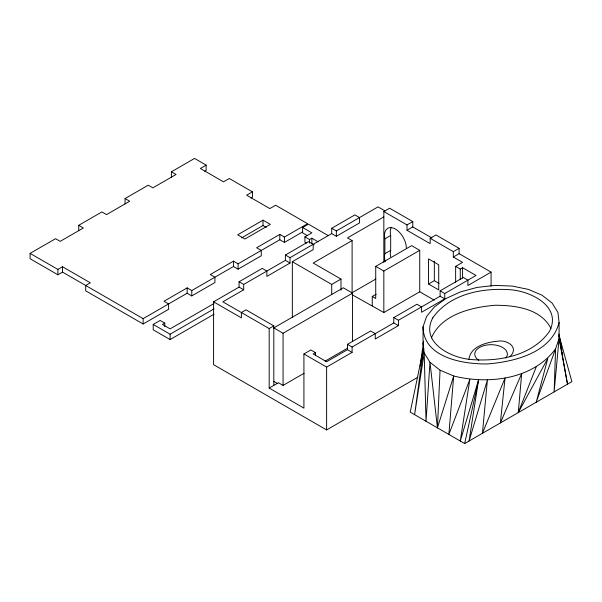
<?xml version="1.0" encoding="UTF-8"?>
<svg xmlns="http://www.w3.org/2000/svg" width="602" height="602" viewBox="0 0 602 602"><rect width="100%" height="100%" fill="white"/><g stroke="black" fill="none" stroke-linecap="round" stroke-linejoin="round"><path stroke-width="0.9" d="M440.054 370.177L453.69 375.987L448.859 434.441L469.869 379.328L460.274 441.033L478.628 379.659L469.056 441.025L487.394 379.99L482.435 433.297L505.055 377.988L500.36 422.95L521.701 373.488L518.277 412.603L547.812 358.408L536.201 402.256L555.601 348.806C533.131 379.463 488.32 384.723 453.69 375.987L437.443 427.849L440.054 370.177L429.978 362.299L424.199 352.96L423.048 342.847L423.048 326.796L426.525 316.599L434.313 306.99L445.864 298.584L460.425 291.91L477.07 287.417L494.731 285.408L512.257 286.07L528.436 289.411L542.071 295.228L552.147 303.099L557.926 312.438L559.077 322.559L559.077 338.602L554.118 391.91L555.601 348.806L559.077 338.602L567.505 384.181L558.995 336.307M420.121 366.024L423.627 341.146M558.995 335.329L571.9 381.645L464.661 443.561L410.225 412.137L423.627 347.903L414.605 414.665L424.199 352.96L426.028 421.257L429.978 362.299L437.443 427.849M421.882 359.876L423.627 347.903M464.661 443.561L478.628 379.659M431.363 338.038C441.364 314.304 471.885 307.17 495.16 305.267C515.289 305.222 540.799 308.615 550.981 328.504M559.077 322.559C551.244 352.802 514.567 361.757 487.394 363.947C463.344 364.278 423.372 357.821 423.048 326.796M518.277 412.603L536.262 366.821M509.984 356.58C519.639 347.354 506.846 339.355 497.681 341.221C486.679 342.154 470.17 346.489 468.935 359.439M171.389 177.161L171.389 171.811L194.551 158.439L206.132 165.121L200.383 168.492L223.508 181.842L229.294 178.501L252.464 191.872L252.464 197.223L251.011 198.058M204.695 171.314L206.132 170.471L206.132 165.121M302.791 231.815L284.422 242.418L279.795 239.746L238.099 263.819L233.463 261.14L210.301 274.512L214.937 277.191L214.937 282.534L191.775 295.913L187.139 293.234L143.133 318.646L62.525 272.104L57.897 274.783L30.1 258.732L30.1 253.382L55.58 238.678L60.208 241.349L83.377 227.977L78.742 225.298L78.742 230.649M78.742 225.298L101.904 211.927L106.539 214.605L129.701 201.234L125.065 198.555L125.065 203.905M125.065 198.555L148.227 185.183L152.863 187.862L176.025 174.482L171.389 171.811M30.1 253.382L57.897 269.433L62.525 266.754L90.323 282.805L85.687 285.476L85.687 290.826L143.133 323.996L168.613 309.285L168.613 303.935L163.977 301.256L187.139 287.884L191.775 290.563L233.463 266.49L238.099 269.162L261.26 255.79L261.26 250.44L256.633 247.768L279.795 234.396L284.422 237.068L307.584 223.696L275.626 205.244L269.831 208.585L246.669 195.214L252.464 191.872M263.021 220.166L237.662 234.81L244.931 239.009L270.298 224.365L263.021 220.166L263.021 225.517L241.62 237.873M307.231 235.525L302.595 232.854L302.595 227.503L308.39 224.162L328.218 235.608M214.071 314.184L170.11 339.566L153.201 329.806L153.201 324.455L160.147 320.445L164.782 323.116L164.782 326.683M306.456 243.103L304.913 242.215L304.913 236.864L311.859 232.854L302.595 227.503M164.782 323.116L162.465 324.455L170.11 328.865L213.951 303.551M304.913 236.864L309.548 239.536L311.859 238.204L317.976 241.733M417.803 377.288L326.623 429.926L213.59 364.669L213.59 301.82L239.069 287.109L239.069 281.759L262.231 268.387L266.867 271.058L266.867 276.408L290.029 263.036L290.029 257.686L285.393 255.015L285.393 260.365L290.029 263.036M285.393 255.015L308.555 241.643L314.154 244.871M331.717 233.614L331.717 228.271L354.879 214.891L359.514 217.57L359.514 222.921L336.352 236.293L331.717 233.614L290.029 257.686M239.069 281.759L243.697 284.43L285.393 260.365M331.717 228.271L336.352 230.942L378.041 206.87L384.994 210.881M243.697 284.43L243.697 289.78L222.853 301.82L269.177 328.564L273.812 325.885L273.812 385.4M292.339 317.194L292.339 261.697L313.19 249.664L313.19 244.314M153.201 324.455L170.11 334.215L214.071 308.834M383.835 262.344L383.835 211.55L389.622 208.209L412.784 221.581L412.784 226.931L431.958 238.001M383.835 216.901L347.467 237.895L352.102 240.567L352.102 293.799M352.102 240.567L313.19 263.036L340.98 279.087L340.98 290.292M383.835 211.55L406.997 224.922L412.784 221.581M385.235 261.674A15.419 8.902 60 0 1 384.889 253.698L384.889 238.821L390.675 235.48A15.419 8.902 60 0 1 391.33 227.27M406.997 224.922L406.997 230.273L412.784 226.931M292.339 261.697L331.717 284.43L340.98 279.087M384.889 253.698L390.675 250.357L390.675 235.48M372.254 305.831L372.254 296.47L375.731 298.472L375.731 266.377L411.633 245.654L419.737 250.334L419.737 291.789L383.835 312.513L352.102 294.732M273.76 327.924L343.298 287.779L352.561 293.129L352.561 341.552M406.997 230.273L430.159 243.644L430.159 238.294L435.946 234.953L459.115 248.325L459.115 253.675L491.074 272.127L491.074 286.198M375.731 266.377L383.835 271.058L419.737 250.334M351.508 293.069L375.753 279.072M273.812 327.894L283.075 333.245L352.561 293.129M372.254 296.47L376.242 294.167M430.159 238.294L453.321 251.666L459.115 248.325M453.321 251.666L453.321 257.016L459.115 253.675M269.177 328.564L269.177 388.072L303.92 408.133L303.92 353.968L310.873 349.958L315.508 352.637L315.508 355.436M455.639 282.255L455.639 266.377L462.584 262.367L453.321 257.016M428.541 284.031L438.73 289.916L438.73 264.775L428.541 258.89L428.541 284.031L434.328 280.69L439.031 283.407M315.508 352.637L313.19 353.968L326.623 361.727L347.467 349.694L352.102 352.366L352.102 347.015L347.467 344.344L347.467 349.694M455.639 266.377L460.267 269.056L462.584 267.717L476.024 275.475L444.75 293.528L440.122 290.849L440.122 296.199L444.75 298.878L444.75 293.528M269.177 388.072L278.448 382.721L283.075 385.4L304.085 373.27M347.467 344.344L370.629 330.972L375.264 333.643L375.264 338.994L398.426 325.622L398.426 320.272L393.791 317.6L393.791 322.943L398.426 325.622M393.791 317.6L416.953 304.228L421.588 306.9L421.588 312.25L444.75 298.878M440.122 290.849L463.284 277.477L467.912 280.156L467.912 285.506L491.074 272.127M325.095 361.14L347.715 348.076M352.102 347.015L393.791 322.943M398.426 320.272L440.122 296.199M303.92 353.968L326.623 367.077L352.102 352.366M419.737 291.789L434.29 300.187M263.021 225.517L266.257 227.383M239.069 287.109L243.697 289.78M273.812 325.885L246.015 309.842L241.387 312.513L241.387 317.864L213.59 301.82M273.812 381.39L277.672 383.617M559.582 339.016L561.929 350.861M562.291 352.689L562.652 354.51M558.972 334.012L560.891 344.141M423.048 342.847L423.206 344.72M462.584 267.717L462.584 277.966M460.267 269.056L460.267 279.328M434.328 261.133L434.328 280.69M383.835 271.058L383.835 312.513M336.352 230.942L336.352 236.293M331.717 284.43L331.717 294.611M326.623 367.077L326.623 429.926M311.859 238.204L311.859 243.547M309.548 239.536L309.548 243.103M284.422 237.068L284.422 242.418M283.075 333.245L283.075 385.4M279.795 234.396L279.795 239.746M238.099 263.819L238.099 269.162M233.463 261.14L233.463 266.49M191.775 290.563L191.775 295.913M187.139 287.884L187.139 293.234M170.11 334.215L170.11 339.566M143.133 318.646L143.133 323.996M62.525 266.754L62.525 272.104M57.897 269.433L57.897 274.783M390.675 256.873A15.419 8.902 60 0 1 390.675 250.357M384.889 238.821A15.419 8.902 60 0 1 385.972 229.896L387.711 228.293A15.419 8.902 60 0 1 403.122 237.188L404.853 240.8A15.419 8.902 60 0 1 406.312 247.934M478.816 360.305A16.292 9.406 0 0 1 478.733 347.948A16.292 9.406 0 0 1 499.916 346.203A16.292 9.406 0 0 1 505.83 358.077M432.793 317.781C419.684 342.515 451.011 358.055 471.208 359.537C499.141 361.802 532.1 355.782 549.333 331.574C562.441 306.839 531.114 291.3 510.917 289.81C482.985 287.553 450.025 293.573 432.793 317.781"/></g></svg>
